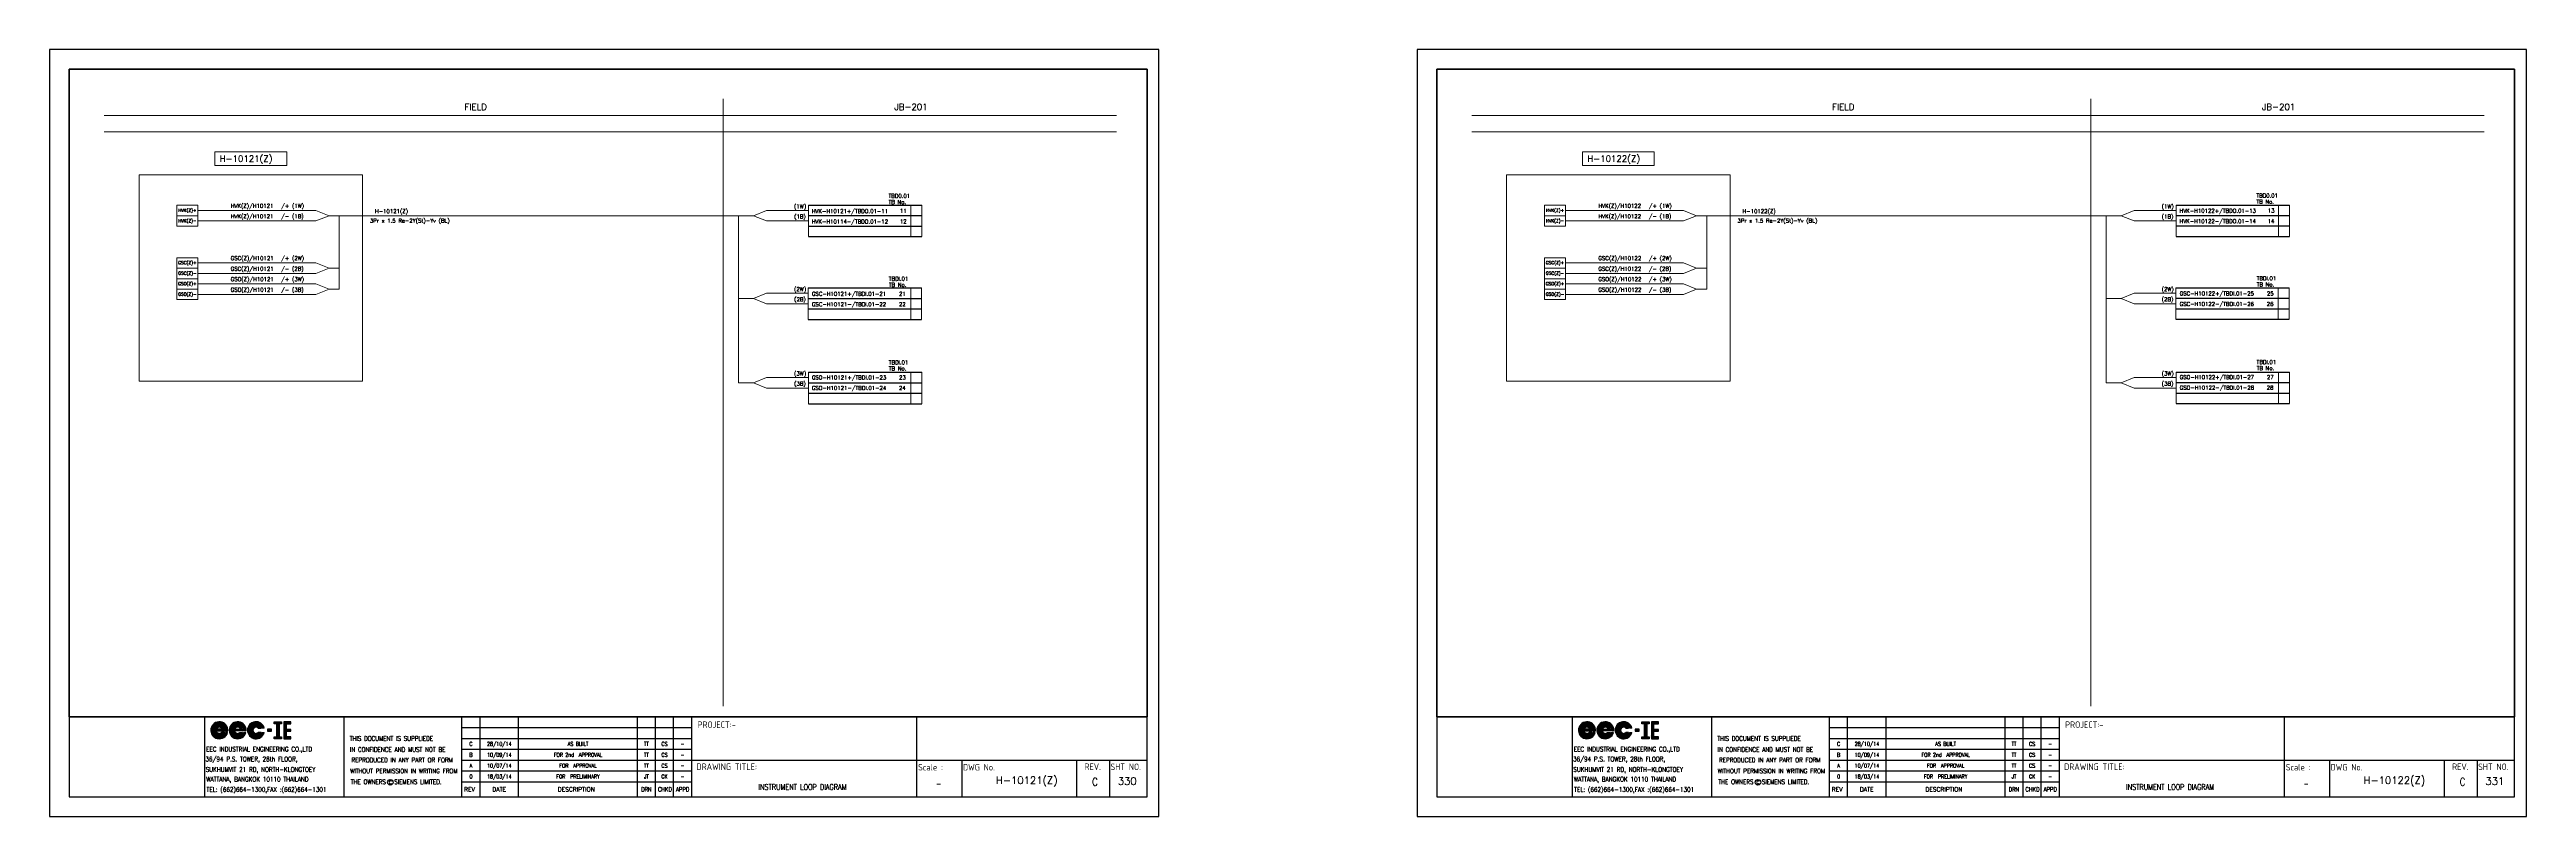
# Model space of a CAD drawing. Header units: millimetres. Extents: x -14942 to 24072, y -50285 to 2207.
# Drawn here: x 16895 to 17840, y -4877 to -4585 of the extents above; entities that cross this region are included whole.
import ezdxf
from ezdxf.enums import TextEntityAlignment as Align

# ---------------------------------------------------------------- set-up
doc = ezdxf.new("R2010")
doc.units = ezdxf.units.MM
doc.header["$MEASUREMENT"] = 0
doc.layers.get('0').update_dxf_attribs({"linetype": 'CONTINUOUS'})
for name, color, linetype in [('52049_PAPER A4$0$Frame_A1', 253, 'CONTINUOUS'), ('BORDER', 3, 'CONTINUOUS'), ('INSTRU', 4, 'CONTINUOUS'), ('INSTRUMENT', 1, 'CONTINUOUS'), ('LINE', 3, 'CONTINUOUS'), ('TEXT', 2, 'CONTINUOUS')]:
    doc.layers.add(name, color=color, linetype=linetype)
doc.styles.add('52049_PAPER A4$0$ISO Proportional', font='isocp.shx')
doc.styles.add('52049_PAPER A4$0$ROMANS', font='isocp.shx')
doc.styles.add('52049_PAPER A4$0$Romans-title', font='romans.shx')
doc.styles.add('ROMANS', font='romans')

# ---------------------------------------------------------------- blocks, each defined once
blk = doc.blocks.new('52049_PAPER A4$0$eec-ie')
at = {"layer": '52049_PAPER A4$0$Frame_A1', "color": 0, "lineweight": -3}
for p, q in [((0, 0), (0.87, 0.87)), ((0, -0.08), (0.3, 0.22)), ((0, -0.16), (0.26, 0.1)), ((0, -0.23), (0.24, 0)), ((0.01, 0.09), (0.78, 0.86)), ((0.04, 0.2), (0.68, 0.83)), ((0.09, 0.32), (0.55, 0.78)), ((0.26, 0.57), (0.3, 0.62)), ((0.34, -0.12), (1, 0.53)), ((0.35, -0.04), (0.92, 0.53)), ((0.35, -0.19), (1.07, 0.52)), ((0.36, 0.05), (0.82, 0.51)), ((0.37, -0.26), (0.66, 0.04)), ((0.39, -0.32), (0.74, 0.04)), ((0.4, 0.17), (0.7, 0.47)), ((0.41, -0.37), (0.82, 0.04)), ((1.69, 0.04), (0.64, 0.04)), ((0.65, 0.57), (0.96, 0.88)), ((0.68, -0.17), (0.9, 0.04)), ((0.76, -0.17), (0.98, 0.04)), ((0.77, 0.62), (1.03, 0.88)), ((0.84, -0.17), (1.05, 0.04)), ((0.87, 0.64), (1.1, 0.87)), ((0.87, 0.25), (1.13, 0.51)), ((0.92, -0.17), (1.13, 0.04)), ((0.95, 0.64), (1.17, 0.86)), ((0.96, 0.26), (1.19, 0.49)), ((1, -0.17), (1.21, 0.04)), ((1.03, 0.64), (1.23, 0.84)), ((1.03, 0.25), (1.24, 0.46)), ((1.07, -0.17), (1.29, 0.04)), ((1.09, 0.24), (1.29, 0.44)), ((1.1, 0.63), (1.29, 0.82)), ((1.15, 0.21), (1.34, 0.4)), ((1.15, -0.17), (1.37, 0.04)), ((1.16, 0.62), (1.35, 0.8)), ((1.19, 0.18), (1.38, 0.37)), ((1.22, 0.6), (1.4, 0.78)), ((1.22, 0.15), (1.54, 0.15)), ((1.23, -0.17), (1.44, 0.04)), ((1.25, 0.15), (1.42, 0.33)), ((1.28, 0.57), (1.45, 0.75)), ((1.31, -0.17), (1.52, 0.04)), ((1.32, 0.15), (1.46, 0.29)), ((1.33, 0.55), (1.5, 0.72)), ((1.38, 0.52), (1.54, 0.69)), ((1.39, -0.17), (1.6, 0.04)), ((1.4, 0.15), (1.49, 0.24)), ((1.42, 0.49), (1.59, 0.65)), ((1.46, 0.45), (1.63, 0.62)), ((1.46, -0.17), (1.68, 0.04)), ((1.48, 0.15), (1.52, 0.19)), ((1.5, 0.41), (1.67, 0.58)), ((1.54, 0.37), (1.71, 0.54)), ((1.54, -0.17), (1.9, 0.18)), ((1.57, 0.33), (1.74, 0.49)), ((1.6, 0.28), (1.77, 0.45)), ((1.62, -0.17), (1.91, 0.12)), ((1.63, 0.23), (1.8, 0.4)), ((1.65, 0.17), (1.83, 0.35)), ((1.67, 0.11), (1.86, 0.3)), ((1.69, 0.05), (1.88, 0.24)), ((1.7, -0.17), (1.93, 0.06)), ((2.09, -0.09), (2.37, 0.19)), ((2.1, -0.01), (2.51, 0.41)), ((2.1, -0.17), (2.34, 0.08)), ((2.11, 0.08), (2.88, 0.86)), ((2.13, 0.18), (2.78, 0.83)), ((2.18, 0.31), (2.65, 0.78)), ((2.31, 0.52), (2.45, 0.65)), ((2.44, -0.05), (3.02, 0.52)), ((2.44, -0.13), (3.1, 0.52)), ((2.45, -0.2), (2.78, 0.13)), ((2.46, 0.04), (2.93, 0.51)), ((2.46, -0.26), (2.76, 0.04)), ((2.48, -0.32), (2.84, 0.04)), ((2.49, 0.15), (2.81, 0.47)), ((2.56, 0.45), (2.97, 0.87)), ((2.72, -0.17), (2.92, 0.04)), ((2.73, 0.04), (3.79, 0.04)), ((2.77, 0.59), (3.06, 0.87)), ((2.79, -0.17), (3, 0.04)), ((2.84, 0.19), (3.17, 0.51)), ((2.87, -0.17), (3.08, 0.04)), ((2.89, 0.63), (3.13, 0.87)), ((2.95, -0.17), (3.15, 0.04)), ((2.98, 0.64), (3.2, 0.86)), ((2.98, 0.26), (3.23, 0.5)), ((3.03, -0.17), (3.23, 0.04)), ((3.06, 0.65), (3.27, 0.85)), ((3.07, 0.26), (3.29, 0.48)), ((3.11, -0.17), (3.31, 0.04)), ((3.14, 0.64), (3.33, 0.83)), ((3.14, 0.25), (3.34, 0.46)), ((3.18, -0.17), (3.39, 0.04)), ((3.2, 0.24), (3.39, 0.43)), ((3.21, 0.63), (3.39, 0.81)), ((3.25, 0.21), (3.44, 0.4)), ((3.26, -0.17), (3.47, 0.04)), ((3.27, 0.62), (3.44, 0.79)), ((3.29, 0.18), (3.48, 0.36)), ((3.62, 0.16), (3.31, 0.16)), ((3.33, 0.6), (3.5, 0.77)), ((3.34, -0.17), (3.54, 0.04)), ((3.36, 0.16), (3.52, 0.32)), ((3.38, 0.57), (3.55, 0.74)), ((3.42, -0.17), (3.62, 0.04)), ((3.43, 0.55), (3.59, 0.71)), ((3.43, 0.16), (3.55, 0.28)), ((3.48, 0.52), (3.64, 0.68)), ((3.5, -0.17), (3.7, 0.04)), ((3.51, 0.16), (3.58, 0.23)), ((3.52, 0.48), (3.68, 0.64)), ((3.57, 0.45), (3.72, 0.61)), ((3.57, -0.17), (3.78, 0.04)), ((3.59, 0.16), (3.61, 0.18)), ((3.6, 0.41), (3.76, 0.57)), ((3.64, 0.37), (3.8, 0.53)), ((3.65, -0.17), (3.99, 0.17)), ((3.67, 0.32), (3.83, 0.48)), ((3.7, 0.27), (3.87, 0.44)), ((3.73, 0.22), (3.9, 0.39)), ((3.73, -0.17), (4, 0.11)), ((3.75, 0.17), (3.92, 0.34)), ((3.77, 0.11), (3.95, 0.28)), ((3.79, 0.05), (3.97, 0.23)), ((3.81, -0.17), (4.02, 0.04)), ((4.18, -0.03), (4.57, 0.36)), ((4.18, -0.11), (4.47, 0.18)), ((4.18, -0.18), (4.43, 0.07)), ((4.19, 0.06), (5, 0.86)), ((4.21, 0.16), (4.9, 0.84)), ((4.25, 0.28), (4.78, 0.8)), ((4.34, 0.45), (4.61, 0.71)), ((4.53, -0.15), (5.2, 0.53)), ((4.53, -0.07), (5.13, 0.53)), ((4.54, 0.02), (5.04, 0.52)), ((4.54, -0.22), (4.86, 0.1)), ((4.57, 0.12), (4.93, 0.49)), ((4.69, 0.48), (5.08, 0.87)), ((4.69, 0.32), (4.73, 0.37)), ((4.88, 0.59), (5.16, 0.88)), ((4.96, 0.2), (5.27, 0.52)), ((4.99, 0.63), (5.24, 0.87)), ((5.08, 0.64), (5.31, 0.86)), ((5.09, 0.25), (5.33, 0.5)), ((5.16, 0.64), (5.37, 0.85)), ((5.17, 0.26), (5.39, 0.48)), ((5.24, 0.64), (5.43, 0.83)), ((5.24, 0.25), (5.44, 0.46)), ((5.3, 0.63), (5.49, 0.82)), ((5.3, 0.23), (5.49, 0.43)), ((5.35, 0.2), (5.54, 0.39)), ((5.37, 0.61), (5.55, 0.79)), ((5.39, 0.17), (5.58, 0.36)), ((5.4, 0.15), (5.72, 0.15)), ((5.42, 0.59), (5.6, 0.77)), ((5.46, 0.15), (5.62, 0.32)), ((5.48, 0.57), (5.65, 0.74)), ((5.53, 0.54), (5.7, 0.71)), ((5.53, 0.15), (5.65, 0.27)), ((5.58, 0.51), (5.74, 0.68)), ((5.61, 0.15), (5.68, 0.23)), ((5.62, 0.47), (5.79, 0.64)), ((5.66, 0.44), (5.83, 0.6)), ((5.69, 0.15), (5.71, 0.18)), ((5.7, 0.4), (5.87, 0.56)), ((5.73, 0.36), (5.9, 0.52)), ((5.77, 0.31), (5.94, 0.48)), ((5.8, 0.26), (5.97, 0.43)), ((5.82, 0.21), (6, 0.38)), ((5.85, 0.15), (6.02, 0.33)), ((6.09, 0.15), (5.85, 0.15)), ((5.92, 0.15), (6.05, 0.28)), ((6, 0.15), (6.07, 0.22)), ((6.08, 0.15), (6.09, 0.16)), ((6.9, 0.04), (6.46, 0.04)), ((6.46, 0.04), (6.46, -0.18)), ((6.46, -0.01), (6.51, 0.04)), ((6.46, -0.09), (6.59, 0.04)), ((6.46, -0.17), (6.66, 0.04)), ((6.52, -0.18), (6.74, 0.04)), ((6.6, -0.18), (6.82, 0.04)), ((6.68, -0.18), (6.9, 0.04)), ((6.9, -0.18), (6.9, 0.04)), ((7.23, 0.68), (7.41, 0.86)), ((7.27, 0.64), (7.49, 0.86)), ((7.35, 0.64), (7.57, 0.86)), ((7.43, 0.64), (7.65, 0.86)), ((7.5, 0.64), (7.72, 0.86)), ((7.51, 0.57), (7.8, 0.86)), ((7.51, 0.49), (7.88, 0.86)), ((7.51, 0.41), (7.96, 0.86)), ((7.51, 0.34), (7.78, 0.61)), ((7.51, 0.26), (7.78, 0.53)), ((7.51, 0.18), (7.78, 0.45)), ((7.51, 0.1), (7.78, 0.38)), ((7.51, 0.02), (7.78, 0.3)), ((7.51, -0.05), (7.78, 0.22)), ((7.51, -0.13), (7.78, 0.14)), ((7.51, -0.21), (7.78, 0.07)), ((7.82, 0.64), (8.04, 0.86)), ((7.89, 0.64), (8.06, 0.81)), ((7.97, 0.64), (8.06, 0.73)), ((8.05, 0.64), (8.06, 0.65)), ((8.33, 0.46), (8.74, 0.86)), ((8.33, 0.54), (8.66, 0.86)), ((8.33, 0.38), (8.82, 0.86)), ((8.33, 0.69), (8.5, 0.86)), ((8.33, 0.62), (8.58, 0.86)), ((8.33, 0.3), (8.61, 0.58)), ((8.33, 0.23), (8.61, 0.5)), ((8.33, 0.15), (8.61, 0.42)), ((8.33, 0.07), (8.61, 0.35)), ((8.33, -0.01), (8.61, 0.27)), ((8.33, -0.09), (8.61, 0.19)), ((8.33, -0.16), (8.61, 0.11)), ((8.33, -0.24), (8.61, 0.03)), ((8.33, -0.4), (8.74, 0.01)), ((8.33, -0.32), (8.66, 0.01)), ((8.33, -0.48), (8.82, 0.01)), ((8.67, 0.64), (8.89, 0.86)), ((8.68, -0.21), (8.9, 0.01)), ((8.75, 0.64), (8.97, 0.86)), ((8.75, -0.21), (8.97, 0.01)), ((8.83, 0.64), (9.05, 0.86)), ((8.83, -0.21), (9.05, 0.01)), ((8.91, 0.64), (9.11, 0.84)), ((8.99, 0.64), (9.11, 0.76)), ((9.06, 0.64), (9.11, 0.69)), ((0.02, -0.3), (0.23, -0.08)), ((0.03, -0.36), (0.23, -0.16)), ((0.05, -0.42), (0.24, -0.23)), ((0.07, -0.47), (0.26, -0.29)), ((0.1, -0.53), (0.27, -0.35)), ((0.12, -0.58), (0.3, -0.4)), ((0.15, -0.63), (0.32, -0.46)), ((0.19, -0.67), (0.35, -0.5)), ((0.22, -0.72), (0.39, -0.55)), ((0.26, -0.76), (0.42, -0.59)), ((0.3, -0.8), (0.46, -0.63)), ((0.34, -0.83), (0.5, -0.67)), ((0.38, -0.87), (0.55, -0.7)), ((0.42, -0.9), (0.59, -0.73)), ((0.44, -0.42), (0.64, -0.22)), ((0.47, -0.47), (0.66, -0.27)), ((0.47, -0.93), (0.65, -0.76)), ((0.5, -0.51), (0.69, -0.32)), ((0.52, -0.96), (0.7, -0.78)), ((0.54, -0.55), (0.73, -0.36)), ((0.58, -0.59), (0.78, -0.39)), ((0.58, -0.98), (0.76, -0.8)), ((0.62, -0.17), (1.94, -0.17)), ((0.63, -0.62), (0.83, -0.42)), ((0.63, -1.01), (0.82, -0.82)), ((0.68, -0.65), (0.89, -0.44)), ((0.69, -1.03), (0.89, -0.83)), ((0.73, -0.67), (0.96, -0.45)), ((0.75, -1.04), (0.96, -0.83)), ((0.79, -0.69), (1.04, -0.44)), ((0.82, -1.05), (1.04, -0.83)), ((0.85, -0.71), (1.19, -0.37)), ((0.89, -1.06), (1.14, -0.81)), ((0.92, -0.72), (1.29, -0.34)), ((0.96, -1.07), (1.25, -0.77)), ((1, -0.72), (1.37, -0.34)), ((1.04, -1.06), (1.76, -0.34)), ((1.09, -0.71), (1.45, -0.34)), ((1.13, -1.05), (1.84, -0.34)), ((1.2, -0.67), (1.53, -0.34)), ((1.54, -0.34), (1.22, -0.34)), ((1.23, -1.03), (1.9, -0.36)), ((1.35, -0.99), (1.86, -0.48)), ((1.53, -0.88), (1.76, -0.66)), ((1.65, -0.38), (1.68, -0.34)), ((1.91, -0.34), (1.66, -0.34)), ((1.78, -0.17), (1.94, -0.01)), ((1.85, -0.17), (1.94, -0.09)), ((1.93, -0.17), (1.94, -0.17)), ((2.1, -0.24), (2.32, -0.02)), ((2.11, -0.3), (2.32, -0.1)), ((2.13, -0.36), (2.32, -0.17)), ((2.15, -0.42), (2.33, -0.24)), ((2.17, -0.48), (2.35, -0.3)), ((2.2, -0.53), (2.37, -0.36)), ((2.22, -0.58), (2.39, -0.42)), ((2.25, -0.63), (2.42, -0.47)), ((2.29, -0.68), (2.45, -0.51)), ((2.32, -0.72), (2.48, -0.56)), ((2.36, -0.76), (2.52, -0.6)), ((2.4, -0.8), (2.56, -0.64)), ((2.44, -0.84), (2.6, -0.68)), ((2.48, -0.87), (2.64, -0.71)), ((2.51, -0.38), (2.71, -0.17)), ((2.53, -0.9), (2.69, -0.74)), ((2.54, -0.43), (2.73, -0.23)), ((2.57, -0.47), (2.76, -0.28)), ((2.58, -0.93), (2.74, -0.77)), ((2.6, -0.51), (2.79, -0.33)), ((2.63, -0.96), (2.8, -0.79)), ((2.64, -0.55), (2.83, -0.37)), ((2.68, -0.98), (2.86, -0.81)), ((2.69, -0.59), (2.87, -0.4)), ((4.02, -0.17), (2.71, -0.17)), ((2.73, -0.62), (2.93, -0.43)), ((2.74, -1.01), (2.92, -0.82)), ((2.78, -0.65), (2.99, -0.44)), ((2.8, -1.02), (2.99, -0.83)), ((2.84, -0.67), (3.06, -0.45)), ((2.86, -1.04), (3.06, -0.84)), ((2.9, -0.69), (3.14, -0.44)), ((2.92, -1.05), (3.14, -0.83)), ((2.96, -0.7), (3.32, -0.35)), ((2.99, -1.06), (3.24, -0.81)), ((3.03, -0.71), (3.39, -0.35)), ((3.07, -1.06), (3.36, -0.77)), ((3.11, -0.71), (3.47, -0.35)), ((3.15, -1.06), (3.86, -0.35)), ((3.2, -0.7), (3.55, -0.35)), ((3.24, -1.04), (3.94, -0.35)), ((3.31, -0.35), (3.62, -0.35)), ((3.32, -0.65), (3.62, -0.36)), ((3.35, -1.02), (3.98, -0.38)), ((3.48, -0.97), (3.93, -0.51)), ((3.74, -0.39), (3.78, -0.35)), ((3.76, -0.35), (3.99, -0.35)), ((3.89, -0.17), (4.02, -0.03)), ((3.96, -0.17), (4.03, -0.11)), ((4.19, -0.25), (4.42, -0.03)), ((4.21, -0.32), (4.41, -0.11)), ((4.22, -0.38), (4.42, -0.18)), ((4.24, -0.44), (4.43, -0.25)), ((4.26, -0.49), (4.45, -0.31)), ((4.29, -0.54), (4.47, -0.37)), ((4.32, -0.59), (4.49, -0.42)), ((4.35, -0.64), (4.52, -0.47)), ((4.38, -0.69), (4.55, -0.52)), ((4.42, -0.73), (4.58, -0.56)), ((4.45, -0.77), (4.62, -0.6)), ((4.49, -0.81), (4.66, -0.64)), ((4.53, -0.84), (4.7, -0.68)), ((4.56, -0.28), (4.8, -0.03)), ((4.58, -0.33), (4.8, -0.11)), ((4.58, -0.88), (4.75, -0.71)), ((4.6, -0.39), (4.81, -0.18)), ((4.62, -0.91), (4.8, -0.74)), ((4.63, -0.44), (4.83, -0.24)), ((4.66, -0.48), (4.86, -0.29)), ((4.67, -0.94), (4.85, -0.77)), ((4.7, -0.52), (4.89, -0.33)), ((4.72, -0.97), (4.9, -0.79)), ((4.74, -0.56), (4.93, -0.37)), ((4.78, -0.6), (4.98, -0.4)), ((4.78, -0.99), (4.96, -0.81)), ((4.83, -0.63), (5.03, -0.43)), ((4.83, -1.01), (5.03, -0.82)), ((4.88, -0.66), (5.09, -0.44)), ((4.89, -1.03), (5.1, -0.83)), ((4.93, -0.68), (5.17, -0.45)), ((4.96, -1.05), (5.17, -0.83)), ((4.99, -0.7), (5.26, -0.43)), ((5.02, -1.06), (5.26, -0.82)), ((5.06, -0.71), (5.43, -0.34)), ((5.09, -1.06), (5.36, -0.8)), ((5.13, -0.72), (5.5, -0.34)), ((5.17, -1.07), (5.49, -0.75)), ((5.21, -0.71), (5.58, -0.34)), ((5.25, -1.06), (5.97, -0.34)), ((5.3, -0.7), (5.66, -0.34)), ((5.35, -1.05), (6.05, -0.34)), ((5.72, -0.34), (5.4, -0.34)), ((5.43, -0.65), (5.71, -0.37)), ((5.45, -1.02), (6.07, -0.4)), ((5.58, -0.96), (6.02, -0.53)), ((5.81, -0.43), (5.89, -0.34)), ((5.85, -0.34), (6.09, -0.34)), ((6.46, -0.18), (6.9, -0.18)), ((6.75, -0.18), (6.9, -0.04)), ((6.83, -0.18), (6.9, -0.12)), ((7.23, -0.95), (7.34, -0.84)), ((7.23, -0.88), (7.26, -0.84)), ((7.23, -1.03), (7.42, -0.84)), ((7.28, -1.07), (7.5, -0.84)), ((7.35, -1.07), (7.78, -0.64)), ((7.43, -1.07), (7.78, -0.71)), ((7.51, -0.29), (7.78, -0.01)), ((7.51, -0.37), (7.78, -0.09)), ((7.51, -0.44), (7.78, -0.17)), ((7.51, -0.52), (7.78, -0.25)), ((7.51, -0.6), (7.78, -0.32)), ((7.51, -0.68), (7.78, -0.4)), ((7.51, -0.76), (7.78, -0.48)), ((7.51, -0.83), (7.78, -0.56)), ((7.51, -1.07), (7.78, -0.79)), ((7.59, -1.07), (7.81, -0.84)), ((7.67, -1.07), (7.89, -0.84)), ((7.74, -1.07), (7.96, -0.84)), ((7.82, -1.07), (8.04, -0.84)), ((7.9, -1.07), (8.06, -0.91)), ((7.98, -1.07), (8.06, -0.98)), ((8.06, -1.07), (8.06, -1.06)), ((8.33, -0.55), (8.61, -0.28)), ((8.33, -0.63), (8.61, -0.36)), ((8.33, -0.71), (8.61, -0.43)), ((8.33, -0.79), (8.61, -0.51)), ((8.33, -0.86), (8.61, -0.59)), ((8.33, -0.94), (8.61, -0.67)), ((8.33, -1.02), (8.61, -0.75)), ((8.37, -1.07), (8.61, -0.82)), ((8.45, -1.07), (8.67, -0.84)), ((8.52, -1.07), (8.74, -0.84)), ((8.6, -1.07), (8.82, -0.84)), ((8.68, -1.07), (8.9, -0.84)), ((8.76, -1.07), (8.98, -0.84)), ((8.84, -1.07), (9.06, -0.84)), ((8.91, -0.21), (9.11, -0.02)), ((8.91, -1.07), (9.11, -0.87)), ((8.99, -0.21), (9.11, -0.09)), ((8.99, -1.07), (9.11, -0.95)), ((9.07, -0.21), (9.11, -0.17)), ((9.07, -1.07), (9.11, -1.03))]:
    blk.add_line(p, q, dxfattribs=at)
for points in [[(7.23, 0.86), (8.06, 0.86), (8.06, 0.64), (7.78, 0.64), (7.78, -0.84), (8.06, -0.84), (8.06, -1.07), (7.23, -1.07), (7.23, -0.84), (7.51, -0.84), (7.51, 0.64), (7.23, 0.64)], [(8.61, 0.01), (8.61, 0.64), (9.11, 0.64), (9.11, 0.86), (8.33, 0.86), (8.33, -1.07), (9.11, -1.07), (9.11, -0.84), (8.61, -0.84), (8.61, -0.21), (9.11, -0.21), (9.11, 0.01)]]:
    blk.add_lwpolyline(points, close=True, dxfattribs=at)
for centre, radius, start, end in [((0.97, -0.09), 0.972, 355.3439, 345.1466), ((0.97, -0.09), 0.737, 10.5243, 340.256), ((0.97, -0.09), 0.623, 23.5697, 336.4303), ((0.97, -0.09), 0.354, 44.7876, 157.6107), ((3.06, -0.09), 0.967, 355.6074, 344.7747), ((3.06, -0.09), 0.742, 10.0766, 339.9937), ((3.06, -0.09), 0.618, 24.2545, 335.7455), ((3.06, -0.09), 0.358, 45.1096, 158.7579), ((5.15, -0.09), 0.972, 14.8534, 345.1466), ((5.15, -0.09), 0.737, 19.744, 340.256), ((5.15, -0.09), 0.623, 23.5697, 336.4303), ((5.15, -0.09), 0.354, 44.7876, 315.2124), ((0.97, -0.09), 0.354, 192.8901, 315.2124), ((3.06, -0.09), 0.358, 191.9242, 314.8904)]:
    blk.add_arc(centre, radius, start, end, dxfattribs=at)
blk = doc.blocks.new('52049_PAPER A4$0$eec logo')
at = {"color": 7, "xscale": 2.786697286423482, "yscale": 2.786697286423482, "zscale": 2.786697286423482}
blk.add_blockref('52049_PAPER A4$0$eec-ie', (50.01, 25.95), dxfattribs=at)
blk = doc.blocks.new('A$C089E5181')
at = {"color": 3}
for p, q in [((-415.5, 38.01), (-4.5, 38.01)), ((-363.94, 38.01), (-363.94, 7.5)), ((-310.77, 38.01), (-310.77, 7.5)), ((-265.75, 7.5), (-265.75, 38.01)), ((-258.85, 7.5), (-258.85, 38.01)), ((-244.11, 7.5), (-244.11, 38.01)), ((-198.84, 7.5), (-198.84, 38.01)), ((-191.95, 7.5), (-191.95, 38.01)), ((-185.05, 7.5), (-185.05, 38.01)), ((-178.16, 38.01), (-178.16, 7.5)), ((-92.38, 38.01), (-92.38, 7.5)), ((-178.16, 21.46), (-4.5, 21.46)), ((-75.06, 21.46), (-75.06, 7.5)), ((-31.4, 21.46), (-31.4, 7.5)), ((-18.75, 21.46), (-18.75, 7.5)), ((-265.75, 13.19), (-178.16, 13.19))]:
    blk.add_line(p, q, dxfattribs=at)
at = {"color": 7}
for p, q in [((-4.5, 38.01), (-96.38, 38.01)), ((-92.38, 38.01), (-92.38, 19.85))]:
    blk.add_line(p, q, dxfattribs=at)
at = {"color": 1}
for p, q in [((-178.16, 33.87), (-265.75, 33.87)), ((-265.75, 29.74), (-178.16, 29.74)), ((-178.16, 25.6), (-265.75, 25.6)), ((-265.75, 21.46), (-178.16, 21.46)), ((-178.16, 17.33), (-265.75, 17.33))]:
    blk.add_line(p, q, dxfattribs=at)
at = {"color": 7}
blk.add_lwpolyline([(0, 0), (0, 292.5), (-423, 292.5), (-423, 0)], close=True, dxfattribs=at)
blk.add_lwpolyline([(-415.5, 285), (-4.5, 285), (-4.5, 38.01), (-415.5, 38.01)], close=True)
at = {"color": 3}
blk.add_lwpolyline([(-4.5, 7.5), (-4.5, 285), (-415.5, 285), (-415.5, 7.5)], close=True, dxfattribs=at)
at = {"color": 2}
blk.add_circle((-293.05, 13.05), 1.05, dxfattribs=at)
at = {"color": 3, "xscale": 1.200000000000001, "yscale": 1.200000000000001, "zscale": 1.200000000000001}
blk.add_blockref('52049_PAPER A4$0$eec logo', (-421.49, 2.05), dxfattribs=at)
at = {"color": 2, "style": '52049_PAPER A4$0$Romans-title', "width": 0.8}
for s, p in [('THIS DOCUMENT IS SUPPLIEDE', (-292.63, 29.75)), ('IN CONFIDENCE AND MUST NOT BE', (-290.24, 25.51)), (' REPRODUCED IN ANY PART OR FORM', (-289.1, 21.53)), ('THE OWNERS   SIEMENS LIMITED. ', (-290.28, 13.22)), (' WITHOUT PERMISSION IN WRITING FROM ', (-287.9, 17.35))]:
    blk.add_text(s, height=1.75, dxfattribs=at).set_placement(p, align=Align.MIDDLE)
at = {"color": 2}
for s, height, style, width, p in [('C', 1.5, '52049_PAPER A4$0$Romans-title', 0.8, (-262.3, 27.67)), ('28/10/14', 1.5, '52049_PAPER A4$0$Romans-title', 0.8, (-251.48, 27.67)), ('AS BUILT', 1.5, '52049_PAPER A4$0$Romans-title', 0.8, (-221.48, 27.67)), ('TT', 1.5, '52049_PAPER A4$0$Romans-title', 0.8, (-195.39, 27.67)), ('CS', 1.5, '52049_PAPER A4$0$Romans-title', 0.8, (-188.5, 27.67)), ('A', 1.5, '52049_PAPER A4$0$Romans-title', 0.8, (-262.3, 19.39)), ('B', 1.5, '52049_PAPER A4$0$Romans-title', 0.8, (-262.3, 23.53)), ('10/09/14', 1.5, '52049_PAPER A4$0$Romans-title', 0.8, (-251.48, 23.53)), ('10/07/14', 1.5, '52049_PAPER A4$0$Romans-title', 0.8, (-251.48, 19.39)), ('FOR 2nd  APPROVAL', 1.5, '52049_PAPER A4$0$Romans-title', 0.8, (-221.48, 23.53)), ('FOR  APPROVAL', 1.5, '52049_PAPER A4$0$Romans-title', 0.8, (-221.48, 19.39)), ('TT', 1.5, '52049_PAPER A4$0$Romans-title', 0.8, (-195.39, 23.53)), ('TT', 1.5, '52049_PAPER A4$0$Romans-title', 0.8, (-195.39, 19.39)), ('CS', 1.5, '52049_PAPER A4$0$Romans-title', 0.8, (-188.5, 23.53)), ('CS', 1.5, '52049_PAPER A4$0$Romans-title', 0.8, (-188.5, 19.39)), ('-', 1.5, '52049_PAPER A4$0$Romans-title', 0.8, (-181.6, 27.67)), ('-', 1.5, '52049_PAPER A4$0$Romans-title', 0.8, (-181.6, 23.53)), ('-', 1.5, '52049_PAPER A4$0$Romans-title', 0.8, (-181.6, 19.39)), ('Scale :', 2.482, '52049_PAPER A4$0$ROMANS', 0.9, (-87.06, 18.78)), ('DWG No.', 2.482, '52049_PAPER A4$0$ROMANS', 0.9, (-68.61, 18.78)), ('REV.', 2.482, '52049_PAPER A4$0$ROMANS', 0.9, (-25.21, 18.99)), ('SHT NO.', 2.482, '52049_PAPER A4$0$ROMANS', 0.9, (-12.64, 18.96)), ('0', 1.5, '52049_PAPER A4$0$Romans-title', 0.8, (-262.3, 15.26)), ('18/03/14', 1.5, '52049_PAPER A4$0$Romans-title', 0.8, (-251.48, 15.26)), ('FOR  PRELIMINARY', 1.5, '52049_PAPER A4$0$Romans-title', 0.8, (-221.48, 15.26)), ('JT', 1.5, '52049_PAPER A4$0$Romans-title', 0.8, (-195.39, 15.26)), ('CK', 1.5, '52049_PAPER A4$0$Romans-title', 0.8, (-188.5, 15.26)), ('-', 1.5, '52049_PAPER A4$0$Romans-title', 0.8, (-181.6, 15.26)), ('-', 2.25, '52049_PAPER A4$0$Romans-title', 0.8, (-84, 12.48)), ('C', 3, '52049_PAPER A4$0$Romans-title', 0.8, (-24.36, 13.21))]:
    blk.add_text(s, height=height, dxfattribs=dict(at, style=style, width=width)).set_placement(p, align=Align.MIDDLE_CENTER)
at = {"color": 2, "style": '52049_PAPER A4$0$ISO Proportional'}
for s, height, p in [('PROJECT:-', 2.482, (-168.61, 35.02)), ('DRAWING TITLE:', 2.4821, (-164.78, 18.99))]:
    blk.add_text(s, height=height, dxfattribs=at).set_placement(p, align=Align.MIDDLE_CENTER)
at = {"color": 2, "style": '52049_PAPER A4$0$Romans-title'}
for s, height, width, p in [('36/94 P.S. TOWER, 28th FLOOR,', 1.75, 0.9, (-363.55, 21.03, -1.75)), ('EEC INDUSTRIAL ENGINEERING CO.,LTD', 1.75, 0.9, (-363.31, 24.81)), ('SUKHUMVIT 21 RD, NORTH-KLONGTOEY', 1.75, 0.9, (-363.45, 17.05, -1.75)), ('WATTANA, BANGKOK 10110 THAILAND ', 1.75, 0.9, (-363.25, 13.31, -1.75)), ('TEL: (662)664-1300,FAX :(662)664-1301', 1.75, 0.9, (-363.14, 9.42, -1.75)), ('DRN', 1.655, 0.8, (-197.44, 9.49)), ('CHKD', 1.655, 0.8, (-191.03, 9.49)), ('APPD', 1.655, 0.8, (-184.14, 9.49))]:
    blk.add_text(s, height=height, dxfattribs=dict(at, width=width)).set_placement(p)
blk.add_text('C', height=1.19, dxfattribs=at).set_placement((-293.05, 13.05), align=Align.MIDDLE)
for s, height, p in [('REV', 1.655, (-264.9, 9.49)), ('DATE', 1.655, (-254.17, 9.49)), ('DESCRIPTION', 1.6548, (-229.2, 9.49))]:
    blk.add_text(s, height=height, dxfattribs=at).set_placement(p)
at = {"layer": 'TEXT', "style": 'ROMANS', "width": 0.8}
blk.add_text('INSTRUMENT LOOP DIAGRAM ', height=2.25, dxfattribs=at).set_placement((-135.27, 11.24), align=Align.MIDDLE_CENTER)
blk = doc.blocks.new('Box')
at = {"layer": 'INSTRU', "color": 7, "lineweight": 13}
for p, q in [((660.48, -1853.29), (660.48, -1865.26)), ((699.59, -1853.29), (699.59, -1865.26)), ((703.72, -1853.29), (703.72, -1865.26))]:
    blk.add_line(p, q, dxfattribs=at)
at = {"layer": 'INSTRUMENT', "color": 7}
for p, q in [((660.48, -1853.29), (703.72, -1853.29)), ((660.48, -1857.28), (703.72, -1857.28)), ((660.48, -1861.27), (703.72, -1861.27)), ((660.48, -1865.26), (703.72, -1865.26))]:
    blk.add_line(p, q, dxfattribs=at)

msp = doc.modelspace()

# ---------------------------------------------------------------- linework, layer by layer
at = {"layer": 'BORDER', "color": 7, "lineweight": 13, "ltscale": 2.5}
for p, q in [((17152.34, -4603.37), (17152.34, -4834.91)), ((17673.84, -4603.37), (17673.84, -4834.91))]:
    msp.add_line(p, q, dxfattribs=at)
at = {"layer": 'BORDER', "color": 7, "lineweight": 13}
for p, q in [((16916.31, -4609.67), (17302.34, -4609.67)), ((16916.31, -4615.97), (17302.34, -4615.97)), ((17437.81, -4609.67), (17823.84, -4609.67)), ((17437.81, -4615.97), (17823.84, -4615.97))]:
    msp.add_line(p, q, dxfattribs=at)
at = {"layer": 'INSTRU', "color": 7, "lineweight": 13}
for p, q in [((16944.01, -4643.93), (16952.01, -4643.93)), ((16944.01, -4643.93), (16944.01, -4647.93)), ((16952.01, -4643.93), (16952.01, -4647.93)), ((17465.51, -4643.93), (17473.51, -4643.93)), ((17465.51, -4643.93), (17465.51, -4647.93)), ((17473.51, -4643.93), (17473.51, -4647.93)), ((16944.01, -4647.93), (16952.01, -4647.93)), ((16944.01, -4647.93), (16944.01, -4651.93)), ((16944.01, -4651.93), (16952.01, -4651.93)), ((16944.01, -4651.93), (16952.01, -4651.93)), ((16944.01, -4651.93), (16952.01, -4651.93)), ((16952.01, -4647.93), (16952.01, -4651.93)), ((17465.51, -4647.93), (17473.51, -4647.93)), ((17465.51, -4647.93), (17465.51, -4651.93)), ((17465.51, -4651.93), (17473.51, -4651.93)), ((17465.51, -4651.93), (17473.51, -4651.93)), ((17465.51, -4651.93), (17473.51, -4651.93)), ((17473.51, -4647.93), (17473.51, -4651.93)), ((16944.01, -4663.93), (16944.01, -4667.93)), ((16944.01, -4663.93), (16952.01, -4663.93)), ((16952.01, -4663.93), (16952.01, -4667.93)), ((17465.51, -4663.93), (17465.51, -4667.93)), ((17465.51, -4663.93), (17473.51, -4663.93)), ((17473.51, -4663.93), (17473.51, -4667.93)), ((16944.01, -4667.93), (16952.01, -4667.93)), ((16944.01, -4667.93), (16944.01, -4671.93)), ((16944.01, -4671.93), (16952.01, -4671.93)), ((16944.01, -4671.93), (16944.01, -4675.93)), ((16944.01, -4671.93), (16952.01, -4671.93)), ((16944.01, -4671.93), (16952.01, -4671.93)), ((16952.01, -4667.93), (16952.01, -4671.93)), ((16952.01, -4671.93), (16952.01, -4675.93)), ((17465.51, -4667.93), (17473.51, -4667.93)), ((17465.51, -4667.93), (17465.51, -4671.93)), ((17465.51, -4671.93), (17473.51, -4671.93)), ((17465.51, -4671.93), (17465.51, -4675.93)), ((17465.51, -4671.93), (17473.51, -4671.93)), ((17465.51, -4671.93), (17473.51, -4671.93)), ((17473.51, -4667.93), (17473.51, -4671.93)), ((17473.51, -4671.93), (17473.51, -4675.93)), ((16944.01, -4675.93), (16952.01, -4675.93)), ((16944.01, -4675.93), (16944.01, -4679.93)), ((16944.01, -4679.93), (16952.01, -4679.93)), ((16952.01, -4675.93), (16952.01, -4679.93)), ((17465.51, -4675.93), (17473.51, -4675.93)), ((17465.51, -4675.93), (17465.51, -4679.93)), ((17465.51, -4679.93), (17473.51, -4679.93)), ((17473.51, -4675.93), (17473.51, -4679.93))]:
    msp.add_line(p, q, dxfattribs=at)
at = {"layer": 'LINE', "color": 7, "lineweight": 13}
for p, q in [((16958.49, -4623.53), (16985.89, -4623.53)), ((16958.49, -4623.53), (16958.49, -4628.74)), ((16985.89, -4623.53), (16985.89, -4628.74)), ((17479.99, -4623.53), (17507.39, -4623.53)), ((17479.99, -4623.53), (17479.99, -4628.74)), ((17507.39, -4623.53), (17507.39, -4628.74)), ((16958.49, -4628.74), (16985.89, -4628.74)), ((17479.99, -4628.74), (17507.39, -4628.74)), ((16952.01, -4645.93), (16997.03, -4645.93)), ((17002.03, -4647.93), (16997.03, -4645.93)), ((17163.86, -4647.93), (17168.86, -4645.93)), ((17184.8, -4645.93), (17168.86, -4645.93)), ((17473.51, -4645.93), (17518.53, -4645.93)), ((17523.53, -4647.93), (17518.53, -4645.93)), ((17685.36, -4647.93), (17690.36, -4645.93)), ((17706.3, -4645.93), (17690.36, -4645.93)), ((16952.01, -4649.93), (16997.03, -4649.93)), ((16997.03, -4649.93), (17002.03, -4647.93)), ((17002.03, -4647.93), (17163.86, -4647.93)), ((17005.93, -4655.93), (17005.93, -4647.93)), ((17005.93, -4667.93), (17005.93, -4655.93)), ((17158.15, -4711.68), (17158.15, -4647.93)), ((17163.86, -4647.93), (17168.86, -4649.93)), ((17184.8, -4649.93), (17168.86, -4649.93)), ((17473.51, -4649.93), (17518.53, -4649.93)), ((17518.53, -4649.93), (17523.53, -4647.93)), ((17523.53, -4647.93), (17685.36, -4647.93)), ((17527.43, -4655.93), (17527.43, -4647.93)), ((17527.43, -4667.93), (17527.43, -4655.93)), ((17679.65, -4711.68), (17679.65, -4647.93)), ((17685.36, -4647.93), (17690.36, -4649.93)), ((17706.3, -4649.93), (17690.36, -4649.93)), ((16952.01, -4665.93), (16997.03, -4665.93)), ((16952.01, -4669.93), (16997.03, -4669.93)), ((16952.01, -4673.93), (16997.03, -4673.93)), ((17002.03, -4667.93), (16997.03, -4665.93)), ((16997.03, -4669.93), (17002.03, -4667.93)), ((17002.03, -4675.93), (16997.03, -4673.93)), ((17002.03, -4667.93), (17005.93, -4667.93)), ((17005.93, -4675.93), (17005.93, -4667.93)), ((17473.51, -4665.93), (17518.53, -4665.93)), ((17473.51, -4669.93), (17518.53, -4669.93)), ((17473.51, -4673.93), (17518.53, -4673.93)), ((17523.53, -4667.93), (17518.53, -4665.93)), ((17518.53, -4669.93), (17523.53, -4667.93)), ((17523.53, -4675.93), (17518.53, -4673.93)), ((17523.53, -4667.93), (17527.43, -4667.93)), ((17527.43, -4675.93), (17527.43, -4667.93)), ((16952.01, -4677.93), (16997.03, -4677.93)), ((16997.03, -4677.93), (17002.03, -4675.93)), ((17002.03, -4675.93), (17005.93, -4675.93)), ((17158.15, -4679.51), (17163.86, -4679.51)), ((17163.86, -4679.51), (17168.86, -4677.51)), ((17163.86, -4679.51), (17168.86, -4681.51)), ((17184.8, -4677.51), (17168.86, -4677.51)), ((17184.8, -4681.51), (17168.86, -4681.51)), ((17473.51, -4677.93), (17518.53, -4677.93)), ((17518.53, -4677.93), (17523.53, -4675.93)), ((17523.53, -4675.93), (17527.43, -4675.93)), ((17679.65, -4679.51), (17685.36, -4679.51)), ((17685.36, -4679.51), (17690.36, -4677.51)), ((17685.36, -4679.51), (17690.36, -4681.51)), ((17706.3, -4677.51), (17690.36, -4677.51)), ((17706.3, -4681.51), (17690.36, -4681.51)), ((17158.15, -4711.68), (17163.86, -4711.68)), ((17163.86, -4711.68), (17168.86, -4709.68)), ((17163.86, -4711.68), (17168.86, -4713.68)), ((17184.8, -4709.68), (17168.86, -4709.68)), ((17679.65, -4711.68), (17685.36, -4711.68)), ((17685.36, -4711.68), (17690.36, -4709.68)), ((17685.36, -4711.68), (17690.36, -4713.68)), ((17706.3, -4709.68), (17690.36, -4709.68)), ((17184.8, -4713.68), (17168.86, -4713.68)), ((17706.3, -4713.68), (17690.36, -4713.68))]:
    msp.add_line(p, q, dxfattribs=at)
at = {"layer": 'LINE', "color": 7, "lineweight": 13, "ltscale": 8}
for p, q in [((16929.57, -4711.05), (16929.57, -4632.32)), ((17014.8, -4632.32), (16929.57, -4632.32)), ((17014.8, -4711.05), (17014.8, -4632.32)), ((17451.07, -4711.05), (17451.07, -4632.32)), ((17536.3, -4632.32), (17451.07, -4632.32)), ((17536.3, -4711.05), (17536.3, -4632.32)), ((17014.8, -4711.05), (16929.57, -4711.05)), ((17536.3, -4711.05), (17451.07, -4711.05))]:
    msp.add_line(p, q, dxfattribs=at)

# ---------------------------------------------------------------- block references
at = {"layer": 'INSTRUMENT', "color": 1}
for p in [(16524.35, -2790.61), (17045.86, -2790.54), (16524.24, -2822.18), (17045.74, -2822.1), (16524.34, -2854.35), (17045.85, -2854.27)]:
    msp.add_blockref('Box', p, dxfattribs=at)
at = {"layer": 'LINE', "color": 7, "lineweight": 13}
for p in [(17318.45, -4877.04), (17839.95, -4877.04)]:
    msp.add_blockref('A$C089E5181', p, dxfattribs=at)

# ---------------------------------------------------------------- texts
at = {"layer": 'TEXT', "color": 7, "lineweight": 13, "style": 'ROMANS'}
for s, height, p in [('FIELD', 2.4, (17053.67, -4607.6)), ('JB-201', 2.4, (17217.63, -4607.6)), ('FIELD', 2.4, (17575.17, -4607.6)), ('JB-201', 2.4, (17739.13, -4607.6)), ('H-10121(Z)', 2.4, (16960.32, -4627.35)), ('H-10122(Z)', 2.4, (17481.82, -4627.35)), ('HVK(Z)/H10121', 1.5, (16964.56, -4644.89)), ('/+ (1W)', 1.5, (16983.8, -4644.89)), ('H-10121(Z)', 1.5, (17019.55, -4646.98)), ('(1W)', 1.5, (17179.35, -4645.11)), ('HVK-H10121+/TBDO.01-11', 1.5, (17186.07, -4646.91)), ('TBD0.01 ', 1.5, (17215.39, -4641.13)), ('TB No.', 1.5, (17215.41, -4643.45)), ('11', 1.5, (17219.73, -4646.85)), ('HVK(Z)/H10122', 1.5, (17486.06, -4644.89)), ('/+ (1W)', 1.5, (17505.3, -4644.89)), ('H-10122(Z)', 1.5, (17541.04, -4646.98)), ('(1W)', 1.5, (17700.85, -4645.11)), ('HVK-H10122+/TBDO.01-13', 1.5, (17707.66, -4646.77)), ('TBD0.01 ', 1.5, (17736.98, -4641)), ('TB No.', 1.5, (17737, -4643.32)), ('13', 1.5, (17741.31, -4646.72)), ('HVK(Z)/H10121', 1.5, (16964.56, -4648.89)), ('/- (1B)', 1.5, (16983.8, -4648.89)), ('3Pr x 1.5 Re-2Y(St)-Yv (BL)', 1.5, (17017.59, -4650.56)), ('(1B)', 1.5, (17179.39, -4648.97)), ('HVK-H10114-/TBDO.01-12', 1.5, (17186.07, -4650.91)), ('12', 1.5, (17219.68, -4650.85)), ('HVK(Z)/H10122', 1.5, (17486.06, -4648.89)), ('/- (1B)', 1.5, (17505.3, -4648.89)), ('3Pr x 1.5 Re-2Y(St)-Yv (BL)', 1.5, (17539.09, -4650.56)), ('(1B)', 1.5, (17700.89, -4648.97)), ('HVK-H10122-/TBDO.01-14', 1.5, (17707.66, -4650.77)), ('14', 1.5, (17741.27, -4650.72)), ('GSC(Z)/H10121', 1.5, (16964.56, -4664.89)), ('/+ (2W)', 1.5, (16983.8, -4664.89)), ('GSC(Z)/H10122', 1.5, (17486.06, -4664.89)), ('/+ (2W)', 1.5, (17505.3, -4664.89)), ('GSC(Z)/H10121', 1.5, (16964.56, -4668.89)), ('GSO(Z)/H10121', 1.5, (16964.56, -4672.89)), ('GSO(Z)/H10121', 1.5, (16964.56, -4676.89)), ('/- (2B)', 1.5, (16983.8, -4668.89)), ('/+ (3W)', 1.5, (16983.8, -4672.89)), ('/- (3B)', 1.5, (16983.8, -4676.89)), ('(2W)', 1.5, (17179.35, -4676.69)), ('TBDI.01 ', 1.5, (17215.48, -4672.69)), ('TB No.', 1.5, (17215.5, -4675.01)), ('GSC(Z)/H10122', 1.5, (17486.06, -4668.89)), ('GSO(Z)/H10122', 1.5, (17486.06, -4672.89)), ('GSO(Z)/H10122', 1.5, (17486.06, -4676.89)), ('/- (2B)', 1.5, (17505.3, -4668.89)), ('/+ (3W)', 1.5, (17505.3, -4672.89)), ('/- (3B)', 1.5, (17505.3, -4676.89)), ('(2W)', 1.5, (17700.85, -4676.69)), ('TBDI.01 ', 1.5, (17737.07, -4672.56)), ('TB No.', 1.5, (17737.09, -4674.88)), ('(2B)', 1.5, (17179.39, -4680.55)), ('GSC-H10121+/TBDI.01-21', 1.5, (17186.16, -4678.46)), ('GSC-H10121-/TBDI.01-22', 1.5, (17186.16, -4682.46)), ('22', 1.5, (17219.34, -4682.46)), ('21', 1.5, (17219.38, -4678.46)), ('(2B)', 1.5, (17700.89, -4680.55)), ('GSC-H10122+/TBDI.01-25', 1.5, (17707.74, -4678.33)), ('GSC-H10122-/TBDI.01-26', 1.5, (17707.74, -4682.33)), ('26', 1.5, (17740.93, -4682.33)), ('25', 1.5, (17740.97, -4678.33)), ('TBDI.01 ', 1.5, (17215.47, -4704.61)), ('TBDI.01 ', 1.5, (17737.06, -4704.47)), ('(3W)', 1.5, (17179.35, -4708.87)), ('(3B)', 1.5, (17179.39, -4712.72)), ('GSO-H10121+/TBDI.01-23', 1.5, (17186.15, -4710.38)), ('GSO-H10121-/TBDI.01-24', 1.5, (17186.15, -4714.38)), ('TB No.', 1.5, (17215.49, -4706.92)), ('24', 1.5, (17219.33, -4714.37)), ('23', 1.5, (17219.37, -4710.37)), ('(3W)', 1.5, (17700.85, -4708.87)), ('(3B)', 1.5, (17700.89, -4712.72)), ('GSO-H10122+/TBDI.01-27', 1.5, (17707.73, -4710.25)), ('GSO-H10122-/TBDI.01-28', 1.5, (17707.73, -4714.25)), ('TB No.', 1.5, (17737.08, -4706.79)), ('28', 1.5, (17740.92, -4714.24)), ('27', 1.5, (17740.96, -4710.24)), ('H-10121(Z)', 2.8, (17256.33, -4864.64)), ('H-10122(Z)', 2.8, (17777.83, -4864.64))]:
    msp.add_text(s, height=height, dxfattribs=at).set_placement(p)
for s, height, p in [('HVK(Z)+', 1.2, (16948.01, -4645.93)), ('HVK(Z)+', 1.2, (17469.51, -4645.93)), ('HVK(Z)-', 1.2, (16948.01, -4649.93)), ('HVK(Z)-', 1.2, (17469.51, -4649.93)), ('GSC(Z)+', 1.2, (16948.01, -4665.93)), ('GSC(Z)+', 1.2, (17469.51, -4665.93)), ('GSO(Z)+', 1.2, (16948.01, -4673.93)), ('GSC(Z)-', 1.2, (16948.01, -4669.93)), ('GSO(Z)+', 1.2, (17469.51, -4673.93)), ('GSC(Z)-', 1.2, (17469.51, -4669.93)), ('GSO(Z)-', 1.2, (16948.01, -4677.93)), ('GSO(Z)-', 1.2, (17469.51, -4677.93)), ('330', 2.8, (17306.39, -4863.54)), ('331', 2.8, (17827.89, -4863.54))]:
    msp.add_text(s, height=height, dxfattribs=at).set_placement(p, align=Align.MIDDLE)

doc.saveas('drawing.dxf')
